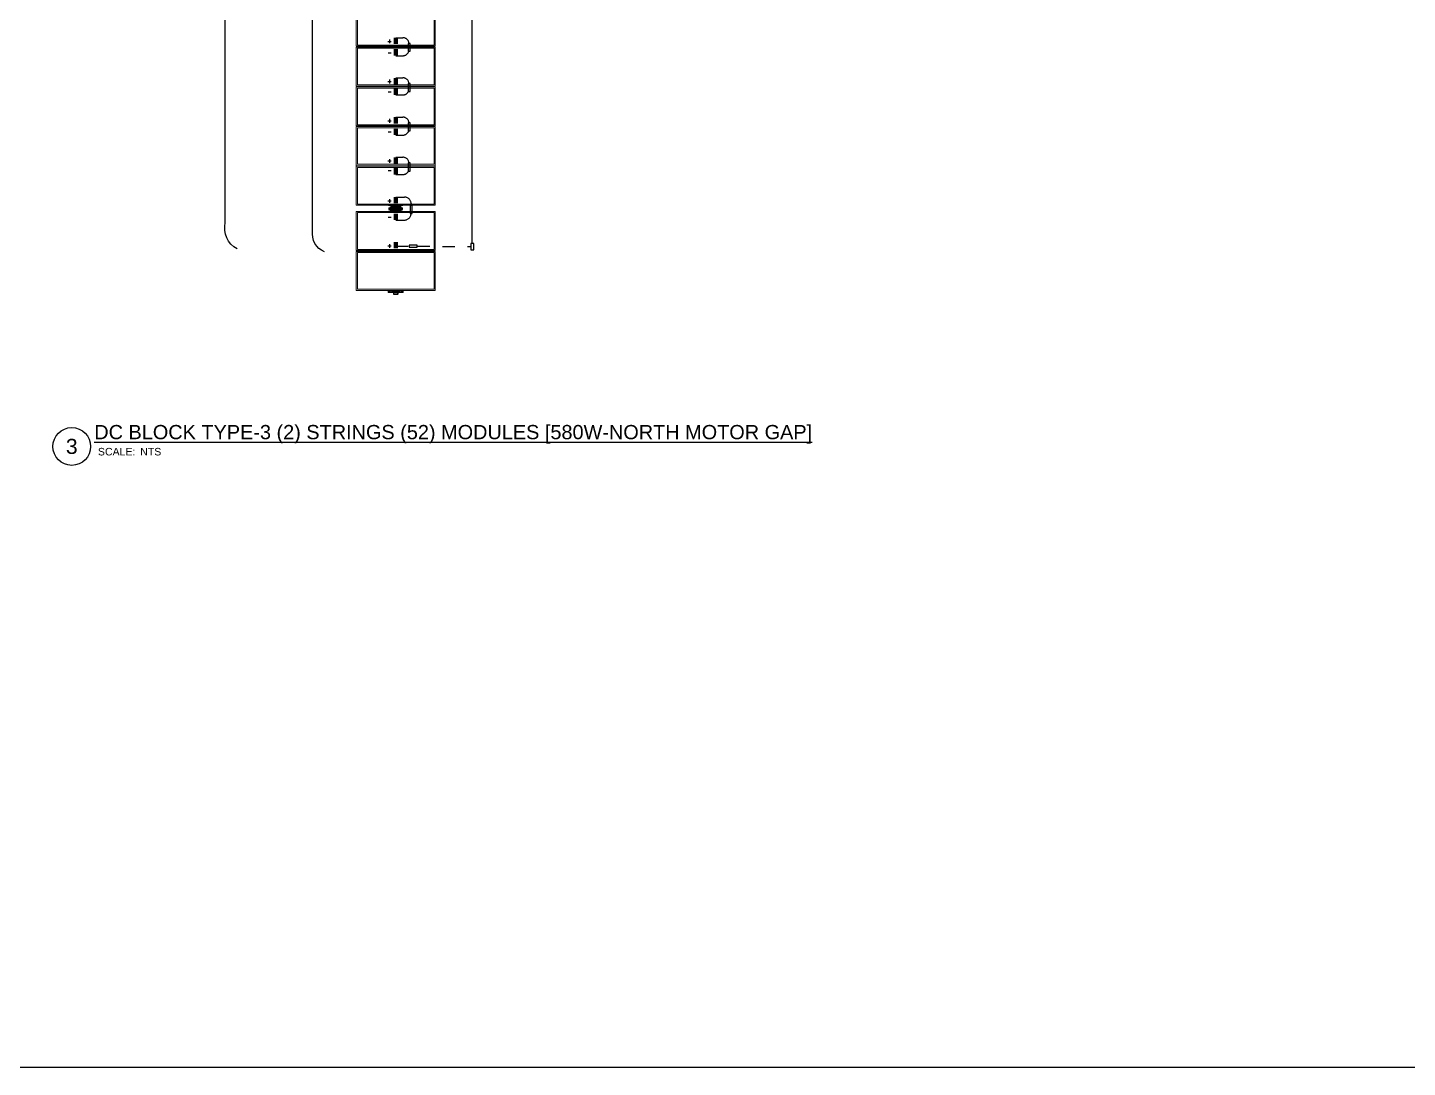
# Model space of a CAD drawing. Header units: feet. Extents: x -5.1 to 70.3, y -33 to 8.
# Drawn here: x 39.21 to 50.17, y -32.97 to -24.7 of the extents above; entities that cross this region are included whole.
import ezdxf
from ezdxf.enums import TextEntityAlignment as Align
from ezdxf.lldxf.tags import DXFTag

# ---------------------------------------------------------------- set-up
doc = ezdxf.new("R2010")
doc.units = ezdxf.units.FT
doc.header["$MEASUREMENT"] = 0
doc.linetypes.add('HIDDEN', pattern=[0.375, 0.25, -0.125])
for name, color, linetype in [('E-DC HARNESS-POS', 10, 'DC HARNESS CABLE'), ('E-HARN-COMP', 8, 'Continuous'), ('E-TRNK-CABL-NEG', 170, 'HIDDEN'), ('E-TRUNK-CABLE-POS', 10, 'HIDDEN'), ('G-ANNO-TEXT', 1, 'Continuous'), ('G-ANNO-TEXT @ 2', 1, 'Continuous'), ('Polarity-Text', 7, 'Continuous')]:
    doc.layers.add(name, color=color, linetype=linetype)
doc.styles.add('NEI-A', font='arial.ttf')
tags = doc.linetypes.add('DC HARNESS CABLE', pattern='A,0.5,-0.2,["DH",Standard,S=0.1,R=0,X=-0.1,Y=-0.05],-0.2', length=0.9).pattern_tags.tags
tags[6] = DXFTag(74, 10)

# ---------------------------------------------------------------- blocks, each defined once
blk = doc.blocks.new('A$Cc93f9aa1')
at = {"lineweight": 5}
for points in [[(0.0233, 0.4666), (0.2533, 0.4666), (0.2533, 0), (0.0233, 0)], [(0.2467, 0.4583), (0.2467, 0.0067), (0.03, 0.0067), (0.03, 0.4583)], [(0.4883, 0.4666), (0.2583, 0.4666), (0.2583, 0), (0.4883, 0)], [(0.4816, 0.4583), (0.4816, 0.0067), (0.265, 0.0067), (0.265, 0.4583)], [(0.525, 0.4666), (0.525, 0), (0.755, 0), (0.755, 0.4666)], [(0.5316, 0.4583), (0.7483, 0.4583), (0.7483, 0.0067), (0.5316, 0.0067)], [(0.7583, 0), (0.99, 0), (0.99, 0.4666), (0.7583, 0.4666)], [(0.7666, 0.0067), (0.7666, 0.4583), (0.9816, 0.4583), (0.9816, 0.0067)], [(1.2233, 0), (0.9933, 0), (0.9933, 0.4666), (1.2233, 0.4666)], [(1, 0.0067), (1, 0.4583), (1.2166, 0.4583), (1.2166, 0.0067)], [(1.4583, 0), (1.2283, 0), (1.2283, 0.4666), (1.4583, 0.4666)], [(1.4516, 0.4583), (1.2349, 0.4583), (1.2349, 0.0067), (1.4516, 0.0067)], [(1.4633, 0.4666), (1.6933, 0.4666), (1.6933, 0), (1.4633, 0)], [(1.6866, 0.4583), (1.4699, 0.4583), (1.4699, 0.0067), (1.6866, 0.0067)], [(0.02, 0.2433), (0.0183, 0.2433), (0.0183, 0.245), (0.02, 0.245)], [(0.4916, 0.2483), (0.49, 0.2467), (0.4916, 0.245), (0.4933, 0.2467)], [(0.4916, 0.2483), (0.49, 0.2483), (0.49, 0.2467), (0.49, 0.245), (0.4916, 0.245), (0.4933, 0.245), (0.4933, 0.2467), (0.4933, 0.2483)], [(0.4933, 0.2467), (0.4916, 0.2467)], [(0.4983, 0.2483), (0.4966, 0.25), (0.4983, 0.2483), (0.5, 0.2483)], [(0.5033, 0.2617), (0.5016, 0.2617)], [(0.5033, 0.2183), (0.5033, 0.2467), (0.5016, 0.2467), (0.5016, 0.2183)], [(0.5066, 0.2467), (0.5066, 0.2183), (0.5083, 0.2183), (0.5083, 0.2467)], [(0.51, 0.2617), (0.5083, 0.2617)], [(0.5116, 0.2667), (0.51, 0.2667), (0.51, 0.2583), (0.5116, 0.2583)], [(0.52, 0.245), (0.5216, 0.245), (0.5216, 0.2467), (0.5216, 0.2483), (0.52, 0.2483), (0.5183, 0.2483), (0.5183, 0.2467), (0.5183, 0.245)], [(0.52, 0.2483), (0.5183, 0.2467), (0.52, 0.245), (0.5216, 0.2467)], [(0.5216, 0.2467), (0.52, 0.2467)], [(0.5216, 0.2467), (0.52, 0.2467)], [(0.525, 0.245), (0.5233, 0.245)], [(0.9916, 0.275), (0.9916, 0.2733)], [(0.01, 0.22), (0.0117, 0.22), (0.0083, 0.22)], [(0.0133, 0.23), (0.015, 0.23), (0.0167, 0.22), (0.015, 0.22)], [(0.49, 0.235), (0.4883, 0.235)], [(0.49, 0.23), (0.4883, 0.23)], [(0.4916, 0.22), (0.49, 0.2183), (0.4916, 0.2167), (0.4933, 0.2183)], [(0.4916, 0.22), (0.49, 0.22), (0.49, 0.2183), (0.49, 0.2167), (0.4916, 0.2167), (0.4933, 0.2167), (0.4933, 0.2183), (0.4933, 0.22)], [(0.4933, 0.2183), (0.4916, 0.2183)], [(0.4933, 0.2183), (0.4916, 0.2183)], [(0.5016, 0.2367), (0.5, 0.2367)], [(0.5, 0.2267), (0.5, 0.23)], [(0.5033, 0.2033), (0.5016, 0.2033)], [(0.5033, 0.1967), (0.505, 0.1967), (0.505, 0.1983), (0.505, 0.2183), (0.5033, 0.2183)], [(0.505, 0.195), (0.5033, 0.195)], [(0.5083, 0.1967), (0.5066, 0.1967)], [(0.5083, 0.195), (0.5066, 0.195)], [(0.5116, 0.235), (0.51, 0.235), (0.51, 0.2383), (0.51, 0.2367), (0.5083, 0.2367), (0.51, 0.2367), (0.51, 0.235)], [(0.51, 0.2033), (0.5083, 0.2033)], [(0.5116, 0.2167), (0.51, 0.2167)], [(0.52, 0.22), (0.5183, 0.2183), (0.52, 0.2167), (0.5216, 0.2183)], [(0.5216, 0.2183), (0.52, 0.2183)], [(0.5216, 0.2183), (0.52, 0.2183)], [(0.5233, 0.2), (0.5216, 0.2), (0.5216, 0.2017), (0.5216, 0.2)], [(0.525, 0.235), (0.5233, 0.235)], [(0.5233, 0.23), (0.525, 0.23)], [(0.5233, 0.22), (0.525, 0.22)], [(0.7566, 0.235), (0.7566, 0.2333), (0.7583, 0.2333), (0.7583, 0.2317), (0.7566, 0.2317), (0.755, 0.2317), (0.755, 0.2333)], [(0.99, 0.235), (0.9916, 0.235), (0.9916, 0.2333), (0.9933, 0.2333), (0.9933, 0.2317), (0.9916, 0.2317), (0.99, 0.2317), (0.99, 0.2333)], [(1.225, 0.235), (1.2266, 0.235), (1.2266, 0.2317), (1.2233, 0.2317), (1.2233, 0.2333), (1.225, 0.2333)], [(1.4599, 0.235), (1.4616, 0.2333), (1.4616, 0.2317), (1.4583, 0.2317), (1.4583, 0.2333), (1.4599, 0.2333)]]:
    blk.add_lwpolyline(points, close=True, dxfattribs=at)
for points in [[(0, 0.245), (0, 0.22)], [(0.0017, 0.2467), (0.005, 0.2467), (0.01, 0.2467), (0.0083, 0.2467), (0.01, 0.2467)], [(0.0017, 0.245), (0.0033, 0.245)], [(0.0067, 0.2433), (0.005, 0.2433), (0.005, 0.245), (0.0067, 0.245), (0.0067, 0.2467), (0.0083, 0.2467), (0.01, 0.2467), (0.0117, 0.2467), (0.0083, 0.2467), (0.0083, 0.245), (0.0067, 0.245), (0.005, 0.245), (0.005, 0.2433)], [(0.005, 0.245), (0.0067, 0.245)], [(0.0133, 0.2467), (0.0117, 0.2467), (0.01, 0.2467), (0.01, 0.245), (0.0083, 0.245), (0.0067, 0.245), (0.0083, 0.245), (0.0117, 0.245), (0.01, 0.245)], [(0.0083, 0.2467), (0.0083, 0.245)], [(0.0217, 0.27), (0.0217, 0.2733), (0.02, 0.27), (0.02, 0.2717), (0.0183, 0.2717), (0.0183, 0.2683), (0.0117, 0.2683), (0.0117, 0.2767), (0.0133, 0.2767)], [(0.0117, 0.2767), (0.0233, 0.2767)], [(0.0117, 0.25), (0.0117, 0.2467), (0.015, 0.2467), (0.015, 0.245), (0.0167, 0.245), (0.0183, 0.245), (0.0183, 0.2533), (0.0167, 0.25), (0.02, 0.2667), (0.02, 0.265), (0.0183, 0.265), (0.0117, 0.265), (0.0117, 0.2683)], [(0.0117, 0.265), (0.0117, 0.25), (0.015, 0.25), (0.015, 0.2467), (0.0167, 0.2467)], [(0.0117, 0.2467), (0.0117, 0.245), (0.0117, 0.2183)], [(0.0133, 0.245), (0.0117, 0.245), (0.0117, 0.2417), (0.0117, 0.2233), (0.0117, 0.22), (0.0133, 0.22)], [(0.0183, 0.2733), (0.0167, 0.2733), (0.0133, 0.2733), (0.015, 0.2733)], [(0.0167, 0.2717), (0.0133, 0.2717)], [(0.015, 0.245), (0.0133, 0.235), (0.0133, 0.2317)], [(0.015, 0.2317), (0.015, 0.235), (0.0167, 0.245), (0.0167, 0.2467), (0.0167, 0.25), (0.015, 0.25), (0.0183, 0.265)], [(0.0183, 0.25), (0.0167, 0.25), (0.015, 0.25)], [(0.015, 0.235), (0.0167, 0.235), (0.02, 0.2433), (0.02, 0.245), (0.02, 0.2433)], [(0.02, 0.255), (0.0183, 0.255), (0.0183, 0.2533), (0.02, 0.27), (0.02, 0.2683), (0.02, 0.265)], [(0.02, 0.2683), (0.0183, 0.2683)], [(0.0183, 0.2433), (0.02, 0.245), (0.0183, 0.245), (0.02, 0.245), (0.02, 0.2467)], [(0.0233, 0.2467), (0.02, 0.2467), (0.02, 0.255), (0.0217, 0.2733), (0.0233, 0.2733), (0.0233, 0.2717)], [(0.0233, 0.245), (0.02, 0.245), (0.0217, 0.245)], [(0.0217, 0.2733), (0.0217, 0.275), (0.0217, 0.2733)], [(0.0217, 0.2683), (0.0217, 0.2667)], [(0.4866, 0.255), (0.4866, 0.255)], [(0.4966, 0.255), (0.495, 0.255), (0.4933, 0.2533), (0.4933, 0.2517), (0.49, 0.2517), (0.49, 0.255), (0.4933, 0.255), (0.4883, 0.265), (0.49, 0.265), (0.4883, 0.2667), (0.49, 0.2667), (0.49, 0.27), (0.49, 0.275), (0.4883, 0.275)], [(0.4883, 0.255), (0.4883, 0.2567)], [(0.49, 0.255), (0.4883, 0.255), (0.4883, 0.2533), (0.4883, 0.255), (0.4883, 0.2533), (0.4883, 0.2517), (0.49, 0.2517), (0.49, 0.25), (0.4883, 0.25), (0.4883, 0.215), (0.49, 0.215), (0.49, 0.2133), (0.4933, 0.2133), (0.4933, 0.2117), (0.4933, 0.21), (0.495, 0.21), (0.49, 0.2), (0.4883, 0.2), (0.49, 0.2017)], [(0.4883, 0.25), (0.4883, 0.2517)], [(0.4883, 0.245), (0.49, 0.245)], [(0.49, 0.27), (0.49, 0.27)], [(0.49, 0.2667), (0.49, 0.2667)], [(0.49, 0.265), (0.495, 0.255), (0.4933, 0.255), (0.4933, 0.2533)], [(0.495, 0.245), (0.5, 0.245), (0.4983, 0.2467), (0.495, 0.2467), (0.4933, 0.2467), (0.4916, 0.2467), (0.4933, 0.2467), (0.4916, 0.2467), (0.4933, 0.2467), (0.4916, 0.2467), (0.4933, 0.2467), (0.4916, 0.2467), (0.4916, 0.245), (0.4933, 0.245), (0.4933, 0.2483), (0.4916, 0.2483), (0.4916, 0.2467)], [(0.4933, 0.215), (0.495, 0.215), (0.495, 0.2517), (0.4933, 0.2517), (0.495, 0.2517), (0.495, 0.255)], [(0.4933, 0.2517), (0.4933, 0.2517)], [(0.495, 0.2517), (0.495, 0.2517)], [(0.5, 0.2483), (0.4983, 0.2483), (0.4966, 0.25), (0.4983, 0.25), (0.4983, 0.2483), (0.5, 0.2483), (0.495, 0.2483)], [(0.4966, 0.2517), (0.4966, 0.25), (0.4966, 0.2617), (0.4966, 0.2667), (0.4966, 0.2583), (0.5, 0.2583), (0.5, 0.2667), (0.4983, 0.2667)], [(0.4966, 0.26), (0.4966, 0.25)], [(0.4966, 0.26), (0.4966, 0.26)], [(0.4966, 0.2583), (0.4966, 0.2567), (0.4966, 0.255), (0.5, 0.255), (0.5, 0.2583)], [(0.4966, 0.2567), (0.4966, 0.2517), (0.4966, 0.25), (0.5, 0.25), (0.5, 0.255)], [(0.4983, 0.2667), (0.4983, 0.2667)], [(0.5, 0.2717), (0.5, 0.2733), (0.5, 0.27), (0.5016, 0.27), (0.5033, 0.27), (0.5033, 0.2683), (0.505, 0.2683), (0.505, 0.2667)], [(0.5083, 0.2733), (0.5066, 0.2733), (0.5016, 0.2733), (0.5, 0.2733), (0.5016, 0.2733)], [(0.5033, 0.2717), (0.5016, 0.2717), (0.5, 0.2717), (0.5016, 0.2717), (0.5033, 0.27), (0.505, 0.27), (0.5033, 0.27), (0.505, 0.27), (0.5066, 0.27), (0.5083, 0.27), (0.5066, 0.27), (0.5083, 0.2717), (0.51, 0.2717), (0.5083, 0.2717), (0.5066, 0.2717)], [(0.5, 0.27), (0.5, 0.2617), (0.5, 0.2383), (0.5016, 0.2383)], [(0.5016, 0.27), (0.5, 0.27), (0.5016, 0.27), (0.5033, 0.27), (0.5016, 0.27), (0.5016, 0.2683), (0.5033, 0.2683), (0.505, 0.2683), (0.5066, 0.2683), (0.5083, 0.2683), (0.51, 0.2683)], [(0.5, 0.2667), (0.5016, 0.2667)], [(0.5016, 0.27), (0.5016, 0.27)], [(0.5016, 0.2467), (0.5016, 0.2683), (0.5033, 0.2683), (0.5033, 0.2467), (0.505, 0.2467), (0.505, 0.2183), (0.5066, 0.2183), (0.5066, 0.1967), (0.5083, 0.1967), (0.5083, 0.2183)], [(0.5033, 0.2667), (0.505, 0.2667), (0.505, 0.2467), (0.5066, 0.2467), (0.5066, 0.2683), (0.5083, 0.2683), (0.5083, 0.27), (0.51, 0.27), (0.51, 0.2733), (0.5083, 0.2733), (0.5083, 0.2717)], [(0.505, 0.27), (0.5066, 0.27), (0.5066, 0.2683), (0.5083, 0.2683), (0.5083, 0.2467)], [(0.5066, 0.27), (0.5083, 0.27), (0.51, 0.27), (0.5083, 0.27), (0.51, 0.27), (0.5116, 0.27)], [(0.5066, 0.2667), (0.5083, 0.2667)], [(0.5083, 0.2383), (0.51, 0.2383), (0.51, 0.2617), (0.51, 0.27)], [(0.51, 0.2667), (0.5116, 0.2667), (0.5133, 0.2617), (0.5133, 0.25), (0.5133, 0.2517)], [(0.51, 0.2483), (0.5116, 0.25), (0.5116, 0.2483), (0.5133, 0.25), (0.5133, 0.26)], [(0.51, 0.2583), (0.51, 0.255), (0.5116, 0.255), (0.5116, 0.2567), (0.5133, 0.2517), (0.5116, 0.25), (0.51, 0.25), (0.51, 0.255)], [(0.515, 0.25), (0.5133, 0.25), (0.5116, 0.2483), (0.5133, 0.2483), (0.5116, 0.2483), (0.51, 0.2483), (0.5116, 0.2483), (0.51, 0.2483), (0.51, 0.2467)], [(0.51, 0.245), (0.5166, 0.245)], [(0.5116, 0.2667), (0.5116, 0.2667)], [(0.52, 0.2617), (0.5133, 0.2583), (0.5133, 0.2567)], [(0.5133, 0.26), (0.5133, 0.26)], [(0.5183, 0.2583), (0.5133, 0.2533)], [(0.5183, 0.2133), (0.5216, 0.2133), (0.5216, 0.2117), (0.5233, 0.21), (0.5233, 0.2117), (0.525, 0.2117), (0.5233, 0.2117), (0.5233, 0.2133), (0.5216, 0.2133), (0.5216, 0.215), (0.5233, 0.215), (0.5233, 0.25), (0.5216, 0.25), (0.5216, 0.2517), (0.5216, 0.2533), (0.5233, 0.255), (0.5233, 0.2533), (0.525, 0.255), (0.5233, 0.2533), (0.5233, 0.2517), (0.5183, 0.2517), (0.5183, 0.2533), (0.5166, 0.2533), (0.515, 0.2517), (0.5133, 0.2517), (0.5183, 0.255), (0.5166, 0.2533), (0.5166, 0.2517), (0.5183, 0.2517), (0.5166, 0.2517), (0.5166, 0.215), (0.5183, 0.215)], [(0.5216, 0.265), (0.5183, 0.255), (0.52, 0.255), (0.5183, 0.2533), (0.5183, 0.255), (0.52, 0.255)], [(0.5216, 0.245), (0.52, 0.245), (0.5216, 0.2467), (0.5216, 0.2483), (0.5183, 0.2483), (0.5183, 0.2467), (0.52, 0.245)], [(0.5183, 0.2467), (0.52, 0.2467)], [(0.5233, 0.2567), (0.5233, 0.255), (0.52, 0.255), (0.5233, 0.265), (0.5216, 0.265), (0.5216, 0.2633), (0.5216, 0.265), (0.5233, 0.265), (0.525, 0.2667)], [(0.52, 0.2483), (0.5216, 0.2483)], [(0.52, 0.2467), (0.5216, 0.2467)], [(0.52, 0.2467), (0.5216, 0.2467)], [(0.52, 0.2467), (0.5216, 0.2467)], [(0.52, 0.2467), (0.5216, 0.2467)], [(0.52, 0.2467), (0.5216, 0.2467)], [(0.5216, 0.2633), (0.5216, 0.2667), (0.5233, 0.2667), (0.5233, 0.27), (0.5233, 0.275), (0.525, 0.275)], [(0.5233, 0.27), (0.5233, 0.27)], [(0.5233, 0.2667), (0.5233, 0.2667)], [(0.5233, 0.2517), (0.5233, 0.25)], [(0.525, 0.2467), (0.5233, 0.2467)], [(0.755, 0.2767), (0.7583, 0.2767)], [(0.755, 0.2467), (0.7583, 0.2467)], [(0.755, 0.245), (0.7583, 0.245), (0.76, 0.245)], [(0.7583, 0.245), (0.7583, 0.2433), (0.755, 0.2433)], [(0.7566, 0.27), (0.7566, 0.2733), (0.7566, 0.275), (0.7566, 0.2733), (0.7566, 0.2717), (0.7583, 0.2717), (0.7583, 0.27), (0.7583, 0.2683)], [(0.7566, 0.275), (0.7583, 0.275)], [(0.76, 0.255), (0.7583, 0.255), (0.7583, 0.2633), (0.7566, 0.2733)], [(0.76, 0.2467), (0.7583, 0.2467), (0.7583, 0.255)], [(0.99, 0.2767), (0.9933, 0.2767)], [(0.99, 0.2733), (0.99, 0.27)], [(0.99, 0.2467), (0.9933, 0.2467)], [(0.99, 0.245), (0.9933, 0.245), (0.995, 0.245)], [(0.9933, 0.245), (0.9933, 0.2433), (0.99, 0.2433)], [(0.995, 0.255), (0.9933, 0.255), (0.9933, 0.2567), (0.9916, 0.2633), (0.9916, 0.2733), (0.9916, 0.27), (0.9933, 0.2683)], [(0.995, 0.2467), (0.9933, 0.2467), (0.9933, 0.255)], [(1.2233, 0.2767), (1.2283, 0.2767)], [(1.2233, 0.2467), (1.2283, 0.2467)], [(1.2233, 0.245), (1.2283, 0.245), (1.2299, 0.245)], [(1.2233, 0.2433), (1.2266, 0.2433), (1.2283, 0.2433), (1.2283, 0.245)], [(1.225, 0.27), (1.225, 0.2733), (1.225, 0.275), (1.225, 0.2733), (1.2266, 0.2733), (1.2266, 0.27), (1.2283, 0.2683)], [(1.225, 0.275), (1.2266, 0.275)], [(1.2299, 0.255), (1.2283, 0.255), (1.2266, 0.2567), (1.2266, 0.2633), (1.225, 0.2733)], [(1.2299, 0.2467), (1.2283, 0.2467), (1.2283, 0.255)], [(1.4583, 0.2767), (1.4633, 0.2767)], [(1.4583, 0.2467), (1.4616, 0.2467)], [(1.4583, 0.245), (1.4616, 0.245), (1.4633, 0.245)], [(1.4616, 0.2683), (1.4616, 0.27), (1.4616, 0.2733), (1.4599, 0.2733), (1.4599, 0.275), (1.4616, 0.275)], [(1.4599, 0.275), (1.4599, 0.2733), (1.4599, 0.27)], [(1.4633, 0.255), (1.4616, 0.255), (1.4616, 0.2633), (1.4599, 0.2733)], [(1.4633, 0.2467), (1.4616, 0.2467), (1.4616, 0.255)], [(1.4616, 0.2433), (1.4616, 0.245)], [(0.0067, 0.2217), (0.005, 0.2217), (0.005, 0.22), (0.0067, 0.22), (0.0083, 0.2183), (0.0117, 0.2183), (0.01, 0.2183), (0.005, 0.2183), (0.0017, 0.2183)], [(0.0017, 0.22), (0.0033, 0.22)], [(0.0033, 0.2383), (0.0033, 0.2433), (0.0033, 0.2233), (0.0033, 0.2283), (0.0033, 0.2267)], [(0.005, 0.2383), (0.0033, 0.2383), (0.0033, 0.2283)], [(0.0033, 0.2367), (0.0033, 0.2383), (0.0033, 0.2367)], [(0.005, 0.2217), (0.005, 0.22), (0.0067, 0.22), (0.0083, 0.22), (0.0083, 0.2183), (0.0083, 0.22), (0.01, 0.22), (0.0083, 0.22), (0.0067, 0.22), (0.005, 0.22)], [(0.0133, 0.2183), (0.0117, 0.2183), (0.01, 0.22), (0.0083, 0.22)], [(0.0117, 0.1967), (0.0117, 0.2), (0.0183, 0.2), (0.02, 0.2), (0.0167, 0.215), (0.0167, 0.2167), (0.015, 0.2167), (0.0167, 0.2167), (0.0167, 0.215), (0.0167, 0.22), (0.0167, 0.2183), (0.015, 0.2183), (0.015, 0.22)], [(0.0117, 0.2167), (0.0117, 0.2183), (0.015, 0.2183), (0.015, 0.2167)], [(0.0183, 0.2), (0.015, 0.2167), (0.0117, 0.2167), (0.0117, 0.2)], [(0.0133, 0.1883), (0.0117, 0.1883), (0.0117, 0.1967), (0.0183, 0.1967), (0.0183, 0.195), (0.02, 0.195), (0.0217, 0.1917), (0.0217, 0.19)], [(0.0233, 0.1883), (0.0117, 0.1883)], [(0.0233, 0.2433), (0.02, 0.2433), (0.0217, 0.2433), (0.02, 0.2433), (0.0167, 0.235), (0.015, 0.235), (0.0133, 0.235)], [(0.0133, 0.1933), (0.0167, 0.1933)], [(0.0183, 0.1917), (0.0167, 0.1917), (0.0133, 0.1917), (0.015, 0.1917)], [(0.02, 0.2233), (0.0167, 0.2317), (0.0167, 0.235), (0.015, 0.2333), (0.015, 0.2317), (0.0167, 0.23), (0.015, 0.23), (0.0167, 0.23), (0.02, 0.2217), (0.0217, 0.2217), (0.02, 0.2217), (0.02, 0.22), (0.0183, 0.2217)], [(0.0217, 0.1917), (0.02, 0.21), (0.02, 0.2117), (0.0183, 0.2117), (0.0183, 0.22), (0.0167, 0.22), (0.0183, 0.22), (0.0183, 0.2217), (0.02, 0.2217), (0.0233, 0.2217)], [(0.02, 0.1967), (0.02, 0.195), (0.0183, 0.2117), (0.0167, 0.215), (0.0183, 0.215)], [(0.0233, 0.22), (0.02, 0.22), (0.0217, 0.22), (0.02, 0.22), (0.02, 0.2217), (0.02, 0.22), (0.0183, 0.22), (0.02, 0.22), (0.02, 0.2183), (0.02, 0.21)], [(0.02, 0.22), (0.0183, 0.22)], [(0.02, 0.2), (0.02, 0.1967), (0.0183, 0.1967)], [(0.0233, 0.2317), (0.02, 0.2317), (0.02, 0.2333), (0.0217, 0.2333), (0.0217, 0.235), (0.0233, 0.2333)], [(0.0233, 0.2183), (0.02, 0.2183)], [(0.0217, 0.1983), (0.0217, 0.1967)], [(0.0217, 0.195), (0.0217, 0.1917), (0.0233, 0.1917)], [(0.0233, 0.1933), (0.0233, 0.1917), (0.0217, 0.1917), (0.0217, 0.19), (0.0233, 0.19)], [(0.4866, 0.21), (0.4866, 0.21)], [(0.4883, 0.22), (0.49, 0.22)], [(0.4883, 0.2133), (0.4883, 0.215)], [(0.4883, 0.21), (0.4883, 0.2117), (0.4883, 0.2133), (0.49, 0.2133), (0.49, 0.21), (0.4933, 0.21), (0.4883, 0.2)], [(0.49, 0.21), (0.49, 0.2117), (0.4883, 0.2117)], [(0.49, 0.1967), (0.49, 0.1983), (0.4883, 0.1983)], [(0.49, 0.195), (0.49, 0.19), (0.4883, 0.19)], [(0.49, 0.1983), (0.49, 0.1983)], [(0.4933, 0.22), (0.4916, 0.22)], [(0.4916, 0.2183), (0.4916, 0.22)], [(0.4916, 0.2183), (0.4933, 0.2183)], [(0.4916, 0.2183), (0.4933, 0.2183)], [(0.4916, 0.2183), (0.4933, 0.2183)], [(0.4916, 0.2183), (0.4933, 0.2183)], [(0.4916, 0.2183), (0.4916, 0.2167), (0.4933, 0.2167)], [(0.4916, 0.2183), (0.4933, 0.2183)], [(0.4933, 0.2183), (0.4933, 0.22)], [(0.4933, 0.2183), (0.4933, 0.2167)], [(0.4933, 0.215), (0.4933, 0.215)], [(0.4933, 0.2117), (0.495, 0.2117), (0.495, 0.21), (0.495, 0.2133), (0.4933, 0.2133)], [(0.5016, 0.23), (0.5, 0.23), (0.5016, 0.23), (0.5, 0.23), (0.5016, 0.23), (0.495, 0.23), (0.495, 0.235), (0.5016, 0.235), (0.5, 0.235), (0.5, 0.2367), (0.5, 0.2383), (0.5, 0.235)], [(0.495, 0.235), (0.4966, 0.235)], [(0.495, 0.2183), (0.4983, 0.2183), (0.5, 0.22), (0.495, 0.22)], [(0.5, 0.2167), (0.4983, 0.2167), (0.4966, 0.215), (0.4983, 0.2167), (0.4983, 0.215), (0.4966, 0.215), (0.4983, 0.2167), (0.5, 0.2167), (0.4983, 0.2167), (0.5, 0.2167), (0.495, 0.2167)], [(0.495, 0.215), (0.495, 0.215)], [(0.495, 0.21), (0.4966, 0.21)], [(0.4966, 0.2133), (0.4966, 0.215), (0.4966, 0.1983), (0.4966, 0.2067), (0.5, 0.2067), (0.5, 0.21)], [(0.4966, 0.2083), (0.4966, 0.215), (0.5, 0.215), (0.5, 0.2117), (0.5, 0.21), (0.4966, 0.21), (0.4966, 0.2083), (0.4966, 0.2067)], [(0.4966, 0.205), (0.4966, 0.215)], [(0.4966, 0.205), (0.4966, 0.205)], [(0.4983, 0.1983), (0.5, 0.1983), (0.5, 0.2067)], [(0.5016, 0.2267), (0.5, 0.2267), (0.5, 0.2033), (0.5, 0.195)], [(0.5, 0.1983), (0.5016, 0.1983)], [(0.5083, 0.1933), (0.51, 0.1933), (0.5083, 0.1933), (0.5033, 0.1933), (0.5, 0.1933), (0.5016, 0.1933), (0.5016, 0.195), (0.5016, 0.1967), (0.5, 0.195), (0.5016, 0.195)], [(0.5016, 0.1967), (0.5016, 0.195), (0.5, 0.195), (0.5, 0.1933)], [(0.5, 0.1933), (0.5016, 0.1933), (0.5, 0.1933)], [(0.5066, 0.195), (0.5066, 0.1967), (0.505, 0.1967), (0.5033, 0.1967), (0.5016, 0.1967), (0.5016, 0.2183)], [(0.505, 0.1933), (0.5033, 0.1933), (0.5016, 0.1933), (0.5033, 0.195), (0.505, 0.195), (0.5033, 0.195), (0.5033, 0.1967)], [(0.5016, 0.195), (0.5033, 0.195), (0.5016, 0.195)], [(0.5033, 0.1983), (0.505, 0.1983)], [(0.5066, 0.1983), (0.5083, 0.1983)], [(0.5083, 0.1967), (0.51, 0.195), (0.51, 0.1933), (0.5083, 0.1933), (0.5066, 0.195), (0.5083, 0.195), (0.5083, 0.1967), (0.5083, 0.195), (0.51, 0.195), (0.5083, 0.195), (0.5083, 0.1933), (0.51, 0.1933)], [(0.5066, 0.195), (0.5083, 0.195), (0.5066, 0.195)], [(0.5083, 0.235), (0.5166, 0.235), (0.5166, 0.23), (0.5083, 0.23), (0.51, 0.23), (0.5116, 0.23), (0.51, 0.23)], [(0.5083, 0.23), (0.51, 0.23), (0.51, 0.2267), (0.51, 0.23), (0.5116, 0.23)], [(0.5083, 0.2267), (0.51, 0.2267)], [(0.51, 0.2033), (0.51, 0.2267)], [(0.5166, 0.22), (0.51, 0.22)], [(0.5133, 0.2133), (0.5133, 0.215), (0.51, 0.215), (0.51, 0.2117), (0.51, 0.21), (0.5116, 0.21), (0.5116, 0.2083), (0.5133, 0.2133), (0.5133, 0.215), (0.5133, 0.205), (0.5133, 0.215), (0.5116, 0.2167), (0.5133, 0.2167), (0.5116, 0.2167), (0.51, 0.2167), (0.51, 0.2183)], [(0.51, 0.21), (0.51, 0.2067), (0.5116, 0.2067), (0.5116, 0.1983), (0.51, 0.1983), (0.51, 0.2067)], [(0.51, 0.1983), (0.5116, 0.1983), (0.5133, 0.205)], [(0.51, 0.2033), (0.51, 0.195)], [(0.51, 0.195), (0.5116, 0.195)], [(0.5116, 0.2167), (0.5133, 0.215), (0.5116, 0.2167), (0.5116, 0.215)], [(0.52, 0.21), (0.5183, 0.2117), (0.5166, 0.2117), (0.515, 0.2133), (0.5133, 0.2133), (0.5183, 0.21), (0.5183, 0.2117), (0.5183, 0.2133), (0.5166, 0.2133), (0.5166, 0.2117), (0.5183, 0.21), (0.52, 0.21), (0.5183, 0.21), (0.5216, 0.2)], [(0.5183, 0.2067), (0.5133, 0.2117)], [(0.52, 0.2033), (0.5133, 0.2067), (0.5133, 0.2083)], [(0.5133, 0.205), (0.5133, 0.205)], [(0.5166, 0.215), (0.5166, 0.215)], [(0.52, 0.22), (0.5183, 0.22), (0.5183, 0.2183), (0.52, 0.2167), (0.5183, 0.2167), (0.5183, 0.2183), (0.5183, 0.22), (0.52, 0.22), (0.5216, 0.22), (0.5216, 0.2183), (0.5216, 0.2167), (0.52, 0.2167), (0.5216, 0.2183), (0.5216, 0.22), (0.52, 0.22), (0.5216, 0.22)], [(0.5183, 0.215), (0.5183, 0.215)], [(0.52, 0.2183), (0.5216, 0.2183)], [(0.52, 0.2183), (0.5216, 0.2183)], [(0.52, 0.2183), (0.5216, 0.2183)], [(0.52, 0.2183), (0.5216, 0.2183)], [(0.52, 0.2183), (0.5216, 0.2183)], [(0.5233, 0.2117), (0.5233, 0.21), (0.52, 0.21), (0.5233, 0.2)], [(0.5216, 0.2017), (0.5216, 0.1983), (0.5233, 0.1983), (0.5233, 0.1967)], [(0.5233, 0.2183), (0.525, 0.2183)], [(0.5233, 0.215), (0.5233, 0.2133)], [(0.525, 0.2), (0.5233, 0.2017)], [(0.5233, 0.1983), (0.525, 0.1983)], [(0.5233, 0.1983), (0.5233, 0.1983)], [(0.5233, 0.195), (0.5233, 0.19), (0.525, 0.19)], [(0.5233, 0.195), (0.5233, 0.195)], [(0.525, 0.21), (0.525, 0.21)], [(0.755, 0.2217), (0.7583, 0.2217), (0.7583, 0.22)], [(0.755, 0.22), (0.7583, 0.22), (0.76, 0.22)], [(0.7583, 0.2183), (0.755, 0.2183)], [(0.755, 0.1883), (0.7583, 0.1883)], [(0.76, 0.2183), (0.7583, 0.2183), (0.7583, 0.21), (0.7566, 0.2), (0.7566, 0.1917), (0.7583, 0.1917)], [(0.7583, 0.1967), (0.7583, 0.195), (0.7583, 0.1933), (0.7566, 0.1933), (0.7566, 0.19), (0.7583, 0.19)], [(0.7566, 0.195), (0.7566, 0.1917), (0.7566, 0.19)], [(0.99, 0.2217), (0.9933, 0.2217), (0.9933, 0.22)], [(0.99, 0.22), (0.9933, 0.22), (0.995, 0.22)], [(0.9933, 0.2183), (0.99, 0.2183)], [(0.99, 0.195), (0.99, 0.1917)], [(0.99, 0.1883), (0.9933, 0.1883)], [(0.9916, 0.1917), (0.9916, 0.2), (0.9933, 0.21), (0.9933, 0.2183), (0.995, 0.2183)], [(0.9933, 0.1967), (0.9916, 0.195), (0.9916, 0.19), (0.9916, 0.1917), (0.9933, 0.1917)], [(0.9916, 0.19), (0.9933, 0.19)], [(1.2233, 0.2217), (1.2266, 0.2217), (1.2283, 0.2217), (1.2283, 0.22)], [(1.2233, 0.22), (1.2283, 0.22), (1.2299, 0.22)], [(1.2283, 0.2183), (1.2233, 0.2183)], [(1.2233, 0.1883), (1.2283, 0.1883)], [(1.2299, 0.2183), (1.2283, 0.2183), (1.2283, 0.21), (1.2266, 0.2), (1.225, 0.1933), (1.225, 0.1917), (1.2266, 0.1917)], [(1.2283, 0.1967), (1.2266, 0.195), (1.2266, 0.1917), (1.225, 0.1917), (1.225, 0.19), (1.225, 0.1917), (1.225, 0.195)], [(1.4583, 0.2433), (1.4616, 0.2433), (1.4633, 0.2433)], [(1.4583, 0.2217), (1.4633, 0.2217), (1.4616, 0.2217), (1.4616, 0.22)], [(1.4633, 0.22), (1.4616, 0.22), (1.4583, 0.22)], [(1.4616, 0.2183), (1.4583, 0.2183)], [(1.4583, 0.1883), (1.4633, 0.1883)], [(1.4633, 0.21), (1.4616, 0.21), (1.4616, 0.2), (1.4599, 0.1933), (1.4599, 0.1917), (1.4616, 0.1917)], [(1.4616, 0.1967), (1.4616, 0.195), (1.4616, 0.1933), (1.4599, 0.1917), (1.4599, 0.19), (1.4616, 0.19)], [(1.4599, 0.195), (1.4599, 0.1917), (1.4599, 0.19)], [(1.4616, 0.21), (1.4616, 0.2183), (1.4633, 0.2183)]]:
    blk.add_lwpolyline(points, dxfattribs=at)
at = {"color": 8, "lineweight": 5, "true_color": 0x808080}
for points in [[(0.0017, 0.2467), (0.0017, 0.2183)], [(0.0083, 0.245), (0.01, 0.245)], [(0.0117, 0.2767), (0.0233, 0.2767)], [(0.02, 0.255), (0.0233, 0.255)], [(0.0233, 0.275), (0.0217, 0.275)], [(0.0233, 0.265), (0.0217, 0.2733)], [(0.4883, 0.2667), (0.49, 0.2667)], [(0.4883, 0.2567), (0.49, 0.2567)], [(0.4883, 0.2567), (0.4883, 0.2567)], [(0.49, 0.2483), (0.49, 0.25)], [(0.49, 0.22), (0.49, 0.245)], [(0.4933, 0.2517), (0.4933, 0.2483)], [(0.4933, 0.245), (0.4933, 0.22)], [(0.5, 0.27), (0.5, 0.2617)], [(0.5016, 0.2617), (0.5016, 0.2383), (0.5016, 0.235), (0.5, 0.235)], [(0.5, 0.2583), (0.5016, 0.2583)], [(0.5, 0.255), (0.5016, 0.255)], [(0.5, 0.25), (0.5016, 0.25)], [(0.5016, 0.2717), (0.5016, 0.2733)], [(0.5016, 0.2717), (0.5016, 0.2717)], [(0.5016, 0.27), (0.5033, 0.27)], [(0.5083, 0.2733), (0.5083, 0.2717)], [(0.5083, 0.2717), (0.5083, 0.2717)], [(0.5083, 0.27), (0.51, 0.27)], [(0.5083, 0.2617), (0.5083, 0.2383), (0.5083, 0.235), (0.51, 0.235)], [(0.51, 0.2617), (0.51, 0.27)], [(0.51, 0.2583), (0.5116, 0.2583)], [(0.51, 0.255), (0.5116, 0.255)], [(0.51, 0.25), (0.5116, 0.25)], [(0.52, 0.26), (0.5183, 0.2583), (0.5166, 0.2583), (0.515, 0.2567), (0.5133, 0.255)], [(0.5183, 0.2483), (0.5183, 0.2517)], [(0.5183, 0.22), (0.5183, 0.245)], [(0.5216, 0.25), (0.5216, 0.2483)], [(0.5216, 0.245), (0.5216, 0.22)], [(0.525, 0.2567), (0.5233, 0.2567)], [(0.525, 0.2567), (0.525, 0.2567)], [(0.755, 0.2767), (0.7583, 0.2767)], [(0.7566, 0.2733), (0.755, 0.2583)], [(0.755, 0.2683), (0.755, 0.27)], [(0.755, 0.255), (0.7583, 0.255)], [(0.7583, 0.2733), (0.7583, 0.275), (0.7566, 0.275)], [(0.7566, 0.2733), (0.7566, 0.2733)], [(0.7583, 0.2617), (0.7583, 0.27), (0.76, 0.27)], [(0.7583, 0.2667), (0.7583, 0.2683)], [(0.99, 0.2767), (0.9933, 0.2767)], [(0.99, 0.2733), (0.99, 0.2733)], [(0.9916, 0.2733), (0.99, 0.2583)], [(0.9933, 0.2617), (0.9933, 0.2683), (0.9916, 0.27), (0.99, 0.27), (0.9916, 0.27), (0.9933, 0.27)], [(0.99, 0.2683), (0.99, 0.27)], [(0.99, 0.255), (0.9933, 0.255)], [(0.9933, 0.2733), (0.9916, 0.275)], [(0.9933, 0.2667), (0.9933, 0.2683), (0.995, 0.2683)], [(1.2233, 0.2767), (1.2283, 0.2767)], [(1.225, 0.2733), (1.2233, 0.2583)], [(1.2233, 0.2683), (1.2233, 0.27)], [(1.2233, 0.255), (1.2283, 0.255)], [(1.2283, 0.2733), (1.2266, 0.2733), (1.2266, 0.275), (1.225, 0.275)], [(1.225, 0.2733), (1.225, 0.2733)], [(1.2283, 0.27), (1.2266, 0.27), (1.2266, 0.2683), (1.2283, 0.2617)], [(1.2283, 0.2667), (1.2283, 0.2683), (1.2299, 0.2683)], [(1.4583, 0.2767), (1.4633, 0.2767)], [(1.4599, 0.2733), (1.4583, 0.2583)], [(1.4583, 0.2717), (1.4583, 0.2717)], [(1.4583, 0.2683), (1.4583, 0.27), (1.4599, 0.27)], [(1.4583, 0.255), (1.4616, 0.255)], [(1.4633, 0.2733), (1.4616, 0.2733), (1.4616, 0.275), (1.4599, 0.275)], [(1.4599, 0.2733), (1.4599, 0.2733)], [(1.4633, 0.27), (1.4616, 0.27), (1.4616, 0.2683), (1.4633, 0.2617)], [(1.4633, 0.2683), (1.4616, 0.2683), (1.4616, 0.2667), (1.4633, 0.2667)], [(0.01, 0.22), (0.0083, 0.22)], [(0.0117, 0.1883), (0.0233, 0.1883)], [(0.0233, 0.21), (0.02, 0.21)], [(0.0217, 0.1917), (0.0217, 0.1933), (0.0233, 0.2)], [(0.0217, 0.19), (0.0233, 0.19)], [(0.4883, 0.2083), (0.4883, 0.21)], [(0.4883, 0.2083), (0.4883, 0.2083)], [(0.49, 0.1967), (0.4883, 0.1967)], [(0.49, 0.195), (0.4883, 0.195)], [(0.49, 0.215), (0.49, 0.2167)], [(0.4933, 0.2167), (0.4933, 0.215)], [(0.5016, 0.2033), (0.5016, 0.23), (0.5, 0.23)], [(0.5, 0.215), (0.5016, 0.215)], [(0.5, 0.2117), (0.5016, 0.2117)], [(0.5, 0.2067), (0.5016, 0.2067)], [(0.5, 0.2033), (0.5, 0.195)], [(0.5016, 0.195), (0.5033, 0.195), (0.5016, 0.195), (0.5033, 0.195), (0.505, 0.195)], [(0.5016, 0.1933), (0.5016, 0.1933)], [(0.5016, 0.1933), (0.5033, 0.1933)], [(0.5033, 0.1967), (0.505, 0.1967)], [(0.5066, 0.195), (0.5083, 0.195), (0.51, 0.195), (0.5083, 0.195), (0.51, 0.195), (0.51, 0.2033)], [(0.5066, 0.1967), (0.5083, 0.1967)], [(0.5083, 0.2033), (0.5083, 0.2267), (0.5083, 0.23), (0.51, 0.23)], [(0.5083, 0.1933), (0.5083, 0.1933)], [(0.5083, 0.1933), (0.51, 0.1933)], [(0.51, 0.215), (0.5116, 0.215)], [(0.51, 0.2117), (0.5116, 0.2117)], [(0.51, 0.2067), (0.5116, 0.2067)], [(0.5133, 0.21), (0.515, 0.2083), (0.5166, 0.2083), (0.5183, 0.2067), (0.52, 0.205)], [(0.5183, 0.215), (0.5183, 0.2167)], [(0.5216, 0.2167), (0.5216, 0.215)], [(0.5233, 0.21), (0.525, 0.2083)], [(0.525, 0.1983), (0.5233, 0.1983), (0.525, 0.1983)], [(0.5233, 0.1967), (0.525, 0.1967)], [(0.5233, 0.195), (0.525, 0.195)], [(0.525, 0.2083), (0.525, 0.2083)], [(0.7583, 0.21), (0.755, 0.21)], [(0.755, 0.2067), (0.7566, 0.1917)], [(0.755, 0.1967), (0.755, 0.195), (0.7566, 0.195)], [(0.755, 0.1883), (0.7583, 0.1883)], [(0.7566, 0.19), (0.7583, 0.19), (0.7583, 0.1917)], [(0.7566, 0.1917), (0.7566, 0.1917)], [(0.7583, 0.2033), (0.7583, 0.195), (0.76, 0.195)], [(0.76, 0.1967), (0.7583, 0.1967), (0.7583, 0.1983)], [(0.9933, 0.21), (0.99, 0.21)], [(0.99, 0.2067), (0.9916, 0.1917)], [(0.9933, 0.195), (0.9916, 0.195), (0.99, 0.195), (0.99, 0.1967)], [(0.99, 0.1917), (0.99, 0.1917)], [(0.99, 0.1883), (0.9933, 0.1883)], [(0.9933, 0.2033), (0.9933, 0.1967), (0.9916, 0.195)], [(0.9916, 0.19), (0.9916, 0.1917), (0.9933, 0.1917)], [(0.9933, 0.1967), (0.9933, 0.1983)], [(1.2283, 0.21), (1.2233, 0.21)], [(1.2233, 0.2067), (1.225, 0.1917)], [(1.2233, 0.1967), (1.2233, 0.195), (1.225, 0.195)], [(1.2233, 0.1883), (1.2283, 0.1883)], [(1.225, 0.19), (1.2266, 0.19), (1.2266, 0.1917), (1.2283, 0.1917)], [(1.225, 0.1917), (1.225, 0.1917)], [(1.2283, 0.195), (1.2266, 0.195), (1.2266, 0.1967), (1.2283, 0.2033)], [(1.2299, 0.1967), (1.2283, 0.1967), (1.2283, 0.1983)], [(1.4616, 0.21), (1.4583, 0.21)], [(1.4583, 0.2067), (1.4599, 0.1917)], [(1.4583, 0.1967), (1.4583, 0.195), (1.4599, 0.195)], [(1.4583, 0.1883), (1.4633, 0.1883)], [(1.4599, 0.19), (1.4616, 0.19), (1.4616, 0.1917), (1.4633, 0.1917)], [(1.4599, 0.1917), (1.4599, 0.1917)], [(1.4633, 0.195), (1.4616, 0.195), (1.4616, 0.1967), (1.4633, 0.2033)], [(1.4633, 0.1967), (1.4616, 0.1967), (1.4616, 0.1983), (1.4633, 0.1983)]]:
    blk.add_lwpolyline(points, dxfattribs=at)
for points in [[(0.4883, 0.27), (0.49, 0.27)], [(0.5033, 0.27), (0.5016, 0.27)], [(0.505, 0.27), (0.5033, 0.27)], [(0.5083, 0.27), (0.5066, 0.27)], [(0.51, 0.27), (0.5083, 0.27)], [(0.525, 0.27), (0.5233, 0.27)], [(0.525, 0.2667), (0.5233, 0.2667)], [(0.7566, 0.27), (0.755, 0.27)], [(1.225, 0.27), (1.2233, 0.27)], [(0.49, 0.1983), (0.4883, 0.1983)], [(0.5033, 0.2367), (0.5016, 0.2367)], [(0.5033, 0.2283), (0.5016, 0.2283)], [(0.51, 0.2367), (0.5083, 0.2367)], [(0.51, 0.2283), (0.5083, 0.2283)]]:
    blk.add_lwpolyline(points, close=True, dxfattribs=at)
blk = doc.blocks.new('DETAIL_TITLE')
blk.add_circle((0.592, -0.513), 0.25)
at = {"style": 'NEI-A'}
blk.add_attdef('DETAIL_TITLE_001', (0.91, -0.485), '', height=0.2, dxfattribs=at)
at = {"style": 'NEI-A', "flags": 8}
blk.add_attdef('#', text='', height=0.2, dxfattribs=at).set_placement((0.592, -0.511), align=Align.MIDDLE_CENTER)
at = {"style": 'NEI-A'}
for tag, p in [('SCALE:', (0.939, -0.738)), ('1"_=_', (1.547, -0.738))]:
    blk.add_attdef(tag, text='', height=0.1, dxfattribs=at).set_placement(p, align=Align.BOTTOM_LEFT)
blk = doc.blocks.new('*U4')
at = {"layer": 'Defpoints'}
blk.add_lwpolyline([(0, 20.5), (31.005, 20.5), (31.005, 0), (0, 0)], close=True, dxfattribs=at)

msp = doc.modelspace()

# ---------------------------------------------------------------- linework, layer by layer
at = {"layer": 'E-DC HARNESS-POS', "ltscale": 0.5}
msp.add_lwpolyline([(42.742, -26.418), (42.739, -13.739)], dxfattribs=at)
at = {"layer": 'E-HARN-COMP', "const_width": 0.0347}
for points in [[(42.133, -24.835), (42.133, -24.784)], [(42.133, -24.927), (42.133, -24.875)], [(42.133, -25.155), (42.133, -25.103)], [(42.133, -25.239), (42.133, -25.187)], [(42.133, -25.467), (42.133, -25.415)], [(42.133, -25.558), (42.133, -25.507)], [(42.133, -25.786), (42.133, -25.734)], [(42.133, -25.871), (42.133, -25.819)], [(42.133, -26.101), (42.133, -26.05)], [(42.133, -26.233), (42.133, -26.181)], [(42.133, -26.458), (42.133, -26.407)]]:
    msp.add_lwpolyline(points, dxfattribs=at)
at = {"layer": 'E-HARN-COMP'}
for points in [[(42.247, -24.86), (42.247, -24.829), (42.231, -24.829), (42.231, -24.86)], [(42.231, -24.86), (42.231, -24.892), (42.247, -24.892), (42.247, -24.86)], [(42.247, -25.179), (42.247, -25.148), (42.231, -25.148), (42.231, -25.179)], [(42.231, -25.179), (42.231, -25.211), (42.247, -25.211), (42.247, -25.179)], [(42.247, -25.491), (42.247, -25.46), (42.231, -25.46), (42.231, -25.491)], [(42.231, -25.491), (42.231, -25.523), (42.247, -25.523), (42.247, -25.491)], [(42.247, -25.811), (42.247, -25.779), (42.231, -25.779), (42.231, -25.811)], [(42.231, -25.811), (42.231, -25.843), (42.247, -25.843), (42.247, -25.811)], [(42.263, -26.149), (42.263, -26.117), (42.247, -26.117), (42.247, -26.149)], [(42.247, -26.149), (42.247, -26.181), (42.263, -26.181), (42.263, -26.149)], [(42.273, -26.433), (42.241, -26.433), (42.241, -26.449), (42.273, -26.449)], [(42.273, -26.449), (42.304, -26.449), (42.304, -26.433), (42.273, -26.433)]]:
    msp.add_lwpolyline(points, dxfattribs=at)
msp.add_lwpolyline([(42.754, -26.418), (42.729, -26.418), (42.729, -26.47), (42.754, -26.47)], close=True, dxfattribs=at)
at = {"layer": 'E-TRNK-CABL-NEG', "ltscale": 0.1}
for points in [[(42.133, -24.927), (42.19, -24.927, 0.333388), (42.237, -24.892, 0.333388)], [(42.133, -25.239), (42.19, -25.239, 0.289984), (42.234, -25.211, 0.289984)], [(42.133, -25.558), (42.19, -25.558, 0.334879), (42.237, -25.523, 0.334879)], [(42.133, -25.871), (42.19, -25.871, 0.294061), (42.235, -25.843, 0.294061)], [(42.133, -26.233), (42.202, -26.233, 0.404462), (42.256, -26.181)]]:
    msp.add_lwpolyline(points, format="xyb", dxfattribs=at)
at = {"layer": 'E-TRUNK-CABLE-POS', "ltscale": 0.1}
for points in [[(42.133, -24.784), (42.19, -24.784, -0.391396), (42.239, -24.829, -0.391396)], [(42.133, -25.103), (42.19, -25.103, -0.391396), (42.239, -25.148, -0.391396)], [(42.133, -25.415), (42.19, -25.415, -0.391396), (42.239, -25.46, -0.391396)], [(42.133, -25.734), (42.19, -25.734, -0.391396), (42.239, -25.779, -0.391396)], [(42.133, -26.05), (42.202, -26.05, -0.404462), (42.256, -26.102), (42.256, -26.117)]]:
    msp.add_lwpolyline(points, format="xyb", dxfattribs=at)
for points in [[(42.131, -26.439), (42.241, -26.44)], [(42.304, -26.44), (42.729, -26.444)]]:
    msp.add_lwpolyline(points, dxfattribs=at)
at = {"layer": 'G-ANNO-TEXT', "flags": 128}
for points in [[(40.874, -26.462, -0.346723), (40.779, -26.253), (40.779, -17.95, 0.298343), (40.685, -17.822, 0.298343), (40.779, -17.693), (40.779, -9.373, -0.429188), (40.874, -9.252)], [(41.568, -26.485, -0.35318), (41.473, -26.317), (41.473, -22.891, 0.298343), (41.378, -22.763, 0.298343), (41.473, -22.634), (41.473, -18.247, -0.298343), (41.568, -18.119)]]:
    msp.add_lwpolyline(points, format="xyb", dxfattribs=at)
at = {"layer": 'Polarity-Text'}
for p, q in [((42.071, -24.813), (42.097, -24.813)), ((42.084, -24.798), (42.084, -24.828)), ((42.072, -24.903), (42.097, -24.903)), ((42.071, -25.132), (42.097, -25.132)), ((42.072, -25.215), (42.097, -25.215)), ((42.084, -25.117), (42.084, -25.147)), ((42.084, -25.429), (42.084, -25.459)), ((42.071, -25.444), (42.097, -25.444)), ((42.072, -25.532), (42.097, -25.532)), ((42.071, -25.763), (42.097, -25.763)), ((42.084, -25.748), (42.084, -25.778)), ((42.072, -25.838), (42.097, -25.838)), ((42.071, -26.081), (42.097, -26.081)), ((42.084, -26.066), (42.084, -26.096)), ((42.072, -26.211), (42.097, -26.211)), ((42.084, -26.423), (42.084, -26.453)), ((42.071, -26.438), (42.097, -26.438))]:
    msp.add_line(p, q, dxfattribs=at)

# ---------------------------------------------------------------- block references
at = {"xscale": 1.34754266, "yscale": 1.34754266, "zscale": 1.34754266, "rotation": 90.00000000000001}
msp.add_blockref('A$Cc93f9aa1', (42.447, -26.823), dxfattribs=at)
at = {"layer": 'Defpoints', "xscale": 2, "yscale": 2, "zscale": 2}
msp.add_blockref('*U4', (8.281, -32.965), dxfattribs=at)
at = {"layer": 'G-ANNO-TEXT @ 2'}
ref = msp.add_blockref('DETAIL_TITLE', (39.204, -27.724), dxfattribs=dict(at, xscale=0.6, yscale=0.6, zscale=0.6))
ref.add_attrib('#', '3', dxfattribs={"layer": '0', "height": 0.12, "style": 'NEI-A'}).set_placement((39.559, -28.031), align=Align.MIDDLE_CENTER)
ref.add_attrib('DETAIL_TITLE_001', '%%UDC BLOCK TYPE-3 (2) STRINGS (52) MODULES [580W-NORTH MOTOR GAP]', (39.738, -27.974), dxfattribs={"layer": '0', "height": 0.11307, "style": 'NEI-A'})
ref.add_attrib('SCALE:', 'SCALE:', dxfattribs={"layer": '0', "height": 0.06, "style": 'NEI-A'}).set_placement((39.767, -28.043), align=Align.TOP_LEFT)
ref.add_attrib('1"_=_', 'NTS', dxfattribs={"layer": '0', "height": 0.06, "style": 'NEI-A'}).set_placement((40.103, -28.043), align=Align.TOP_LEFT)

doc.saveas('drawing.dxf')
